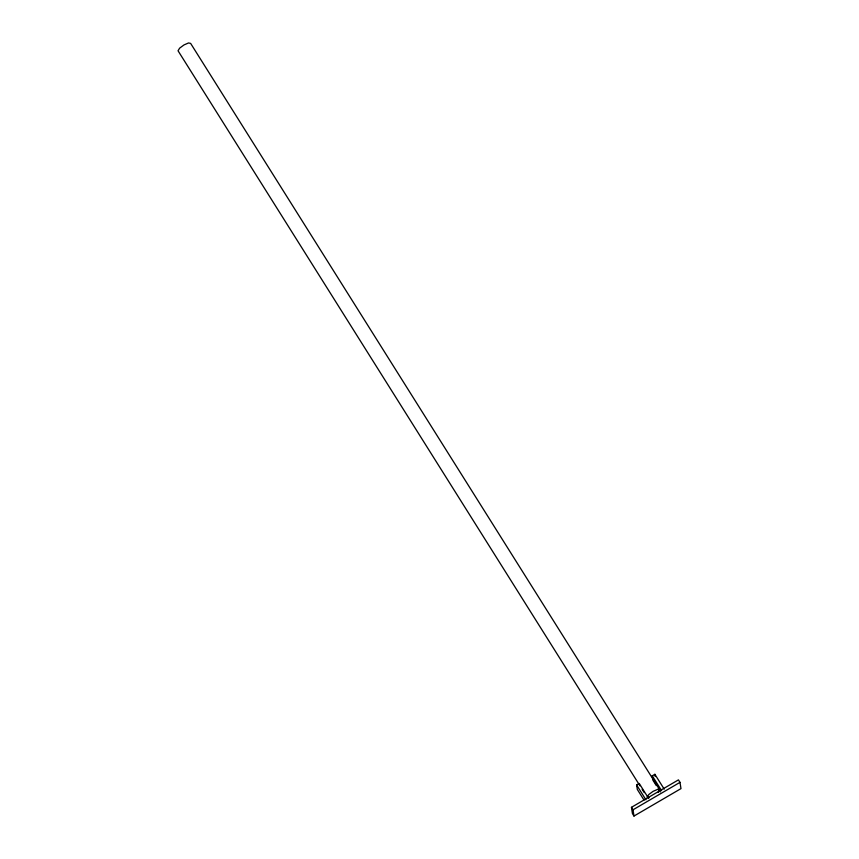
<?xml version="1.0" encoding="UTF-8"?>
<svg xmlns="http://www.w3.org/2000/svg" width="859" height="859" viewBox="0 0 859 859"><rect width="100%" height="100%" fill="white"/><g stroke="black" fill="none" stroke-linecap="round" stroke-linejoin="round"><path stroke-width="1.29" d="M658.112 792.428L659.712 789.829L190.634 43.401L188.55 42.95L183.998 44.926L179.638 48.158L178.028 50.756L639.966 785.824M643.982 800.051L637.314 789.442L636.616 784.976L639.225 783.451L648.556 798.301M656.308 785.598L652.969 780.294L652.271 775.827L654.88 774.303L664.222 789.163M631.451 807.32L678.438 779.886L679.995 782.356L680.972 788.616L633.985 816.05L632.439 813.57L631.451 807.32L633.008 809.79L633.985 816.05M633.008 809.79L679.995 782.356M659.712 789.829L657.629 789.378L653.076 791.354L648.717 794.586L647.106 797.184L649.189 797.635M652.271 775.827L661.613 790.677M658.305 788.787L660.313 791.966M642.113 789.238L644.25 792.642M636.616 784.976L645.947 799.826M654.88 774.303L655.234 776.536"/></g></svg>
